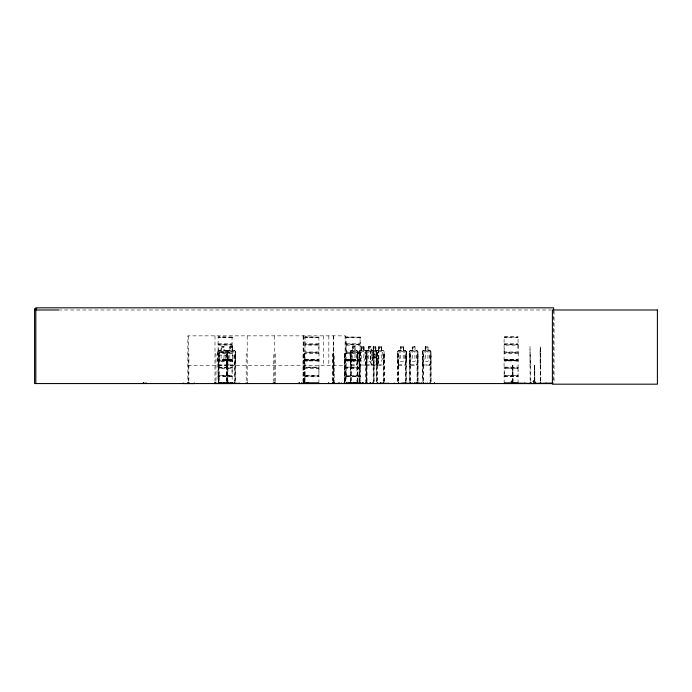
<?xml version="1.0" encoding="UTF-8"?>
<svg xmlns="http://www.w3.org/2000/svg" width="692" height="692" viewBox="0 0 692 692"><rect width="100%" height="100%" fill="white"/><g stroke="black" fill="none" stroke-linecap="round" stroke-linejoin="round"><path stroke-width="0.52" stroke-dasharray="3.46 2.59" d="M218.214 371.907L218.118 375.747L232.192 375.782L232.062 383.074M218.214 348.56L218.075 352.479L232.201 352.479L232.235 367.807L218.101 368.023L218.118 352.903L232.157 352.903M232.062 371.907L232.157 368.058M232.062 348.56L232.097 343.941M305.008 383.074L304.869 376.18L319.038 375.998L304.887 375.782L304.956 368.17M318.865 371.907L319.012 367.703M318.865 348.56L319.003 344.287L304.887 344.253L304.921 336.926L318.891 337.212M346.216 371.907L346.121 375.747L360.229 375.998M346.216 348.56L346.078 352.479L360.212 352.479L360.108 368.248M360.082 368.412L360.186 375.782M504.208 371.907L504.131 375.67M504.208 348.56L504.07 352.479L518.204 352.479L518.066 371.907M511.699 381.448C511.959 380.773 513.04 381.422 512.322 381.102M512.789 382.434L512.763 369.009L512.954 371.146M512.945 382.434L512.772 365.099L512.91 381.378M518.066 348.56L518.066 336.909M533.333 381.327L533.593 380.929L533.843 381.43M534.146 381.37C534.726 380.911 532.52 381.335 534.06 381.231M534.674 365.142L534.682 382.434L534.674 365.099L534.838 382.434L534.795 371.146M511.431 381.327L511.699 380.929M511.673 381.309L512.262 381.43M534.414 380.981L533.982 381.422M333.527 366.95L333.527 367.391L333.708 357.47L333.466 359.174M333.527 359.174L333.587 357.47L333.466 366.95M510.93 381.197L512.478 381.093M532.831 381.197L534.466 381.448M540.089 351.666L540.314 365.091M540.167 350.481L540.331 351.7M540.106 351.7L540.288 346.709L540.132 365.091M333.518 358.828L333.708 372.201L333.483 368.568M512.928 365.142L512.763 366.336M534.829 365.099L534.657 366.336M232.157 337.194L218.153 336.909L218.041 344.469L218.196 351.968L232.079 351.968L232.079 345.152L218.196 345.152M232.062 353.344L218.214 353.344M232.088 376.604L218.196 376.682L218.214 383.074M305.008 375.393L304.999 368.499L318.882 368.499L318.908 375.548M318.986 352.877L304.887 352.877L304.869 367.625L318.977 367.599L319.003 352.479L304.887 352.444L304.913 344.72L319.003 344.651M318.865 383.074L318.986 376.171M360.099 337.212L346.164 336.909L346.182 343.985M360.169 352.903L346.095 352.877L346.208 367.288M360.074 383.074L360.238 376.111M504.226 336.926L518.187 336.952L504.157 336.909L504.044 344.391L504.191 351.968L518.074 351.968L518.074 345.152L504.191 345.152M518.204 352.842L504.087 352.877L504.07 367.625L518.178 367.599M518.066 353.344L504.208 353.344M518.066 383.074L518.066 368.455L504.191 368.499L504.191 375.306L518.083 375.393M304.913 344.218L304.956 344.832M318.986 368.023L304.869 367.625M512.071 381.093L511.769 381.422M512.772 365.142L512.789 366.336M232.227 360.108L218.049 360.108L232.201 359.996M356.752 365.091L357.522 361.44L357.608 351.666L356.821 350.36L355.048 350.36M357.608 361.458L356.847 365.091L350.965 365.091L350.117 361.458L350.117 351.648L351.078 350.36M365.592 365.091L366.362 361.44L365.687 365.091L359.805 365.091L358.958 361.458L358.958 351.648L359.918 350.36M372.901 364.969L373.689 361.44L373.689 351.718L372.901 350.481M372.962 365.091L373.862 361.458M383.221 365.091L384.025 361.44L384.121 351.666L383.195 350.36M512.357 381.093L511.829 380.972M377.547 364.969L378.334 361.44L378.334 351.718M377.607 365.091L378.42 361.44L378.507 351.666L377.668 350.36M377.694 365.091L378.429 361.458M346.121 344.218L346.208 351.968L360.091 351.968L360.195 344.253L346.156 344.106M346.069 352.513L346.13 352.946M504.087 352.479L504.113 352.946M504.061 367.66L504.208 368.455M227.08 351.718L227.106 361.44L226.172 364.969L219.018 364.969L217.876 361.458L217.876 351.648L219.035 350.36M226.232 365.091L227.21 361.458M234.406 364.969L235.436 361.44L235.358 351.7L234.45 350.36M405.183 365.091L406.23 361.458L406.23 351.648L405.149 350.36M412.233 350.36L410.218 350.36L409.309 351.666L409.387 361.458L410.192 365.091L416.956 365.091L417.838 361.44M416.956 365.091L417.933 361.458L417.933 351.648L416.852 350.36M429.844 364.969L430.969 361.458L429.914 365.091M518.1 368.213L504.113 368.058M218.058 344.322L232.192 344.253M218.101 375.747L218.214 376.682M360.151 368.092L346.052 367.772L360.186 367.599M218.066 359.996L218.188 360.549M319.012 360.471L318.891 359.918L304.852 360.03L318.951 360.264M360.195 360.463L360.099 359.918L346.052 360.065L360.099 360.549M518.213 360.143L504.183 359.918L518.23 360.394L504.165 360.515M346.095 375.782L346.216 383.074M360.195 344.685L346.121 344.72M232.157 344.72L218.118 344.72M504.105 344.218L518.187 344.253M518.161 344.72L504.113 344.72M230.306 337.618L231.526 337.618M230.306 360.956L231.526 360.956M317.1 337.618L318.32 337.618M317.1 360.956L318.32 360.956M358.318 337.618L359.529 337.618M358.318 360.956L359.529 360.956M516.301 337.618L517.521 337.618M516.301 360.956L517.521 360.956M218.862 337.618L221.016 337.618M218.862 360.956L221.016 360.956M305.656 337.618L307.81 337.618M305.656 360.956L307.81 360.956M346.865 337.618L349.019 337.618M346.865 360.956L349.019 360.956M504.857 337.618L507.011 337.618M504.857 360.956L507.011 360.956M351.112 350.481L350.29 351.7L350.29 381.439M359.952 350.481L359.131 351.7L359.131 381.439M227.002 351.718L227.884 350.36M397.632 381.439L397.606 351.666L398.514 350.36L400.53 350.36M397.701 351.718L398.592 350.36M398.635 350.481L397.779 351.718L397.779 361.44L398.635 364.969M409.404 351.718L410.295 350.36M429.992 365.091L423.227 365.091L422.345 361.458L422.345 351.666L423.253 350.36L425.269 350.36M422.44 351.718L423.331 350.36M423.374 350.481L422.518 351.718L422.613 381.439M366.89 350.36L365.878 351.648L365.878 361.458L366.864 365.091M366.924 350.481L365.964 351.7L366.094 383.558M377.149 350.36L376.137 351.648L376.223 361.458L377.123 365.091M377.183 350.481L376.31 351.7L376.31 381.439M371.5 350.36L370.48 351.648L370.48 361.458L371.474 365.091M371.535 350.481L370.652 351.7L370.652 361.44L371.535 364.969M232.114 337.177L218.153 336.909L218.222 337.627M304.887 336.952L318.891 337.177M217.98 351.7L219.079 350.481L226.232 350.481L227.166 351.718M534.155 381.413L533.644 381.422M232.054 360.264L218.214 360.186M318.848 336.926L318.986 344.253M504.183 360.549L518.066 360.247M305.008 360.186L318.891 360.272M346.216 360.186L360.099 360.203M232.054 337.627L232.062 336.909L232.088 343.863M318.848 337.627L305.025 337.627M318.848 360.964L305.042 360.956M360.056 337.627L346.234 337.627M360.056 360.964L346.251 360.956M518.048 337.627L504.226 337.627M518.048 360.964L504.234 360.956M355.057 346.83L352.661 346.83L352.756 350.481L351.432 351.7L351.432 358.517L352.661 361.44L354.97 361.44L356.198 358.517L356.198 351.7L354.97 350.481L354.97 346.83M368.602 350.481L367.279 351.7L367.279 358.517L368.602 361.44L371.059 361.44L372.374 358.517L372.374 351.7L371.059 350.481L371.146 346.709L368.507 346.709L368.507 350.36M232.036 337.618L218.24 337.618M232.581 346.83L229.848 346.83L229.926 350.481L228.421 351.7L228.421 358.517L229.848 361.44L232.512 361.44L233.931 358.517L233.931 351.7L232.512 350.481M403.289 346.83L400.556 346.83L400.625 350.481L399.128 351.7L399.128 358.517L400.556 361.44L403.211 361.44L404.638 358.517L404.638 351.7L403.211 350.481M412.25 350.481L410.832 351.7L410.832 358.517L412.25 361.44L414.915 361.44L416.342 358.517L416.342 351.7L414.915 350.481L414.992 346.83L412.25 346.83L412.328 350.481L412.155 346.709L415.088 346.709L415.01 350.36L416.93 350.36M425.286 350.481L423.867 351.7L423.867 358.517L425.286 361.44L427.95 361.44L429.369 358.517L429.369 351.7L427.95 350.481L427.95 346.83M221.094 350.481L219.537 351.7L219.537 358.517L221.094 361.44L223.992 361.44L225.549 358.517L225.549 351.7L223.992 350.481L224.096 346.709L220.99 346.709L221.094 350.481L221.155 346.83L224.061 346.83M232.157 360.532L218.136 360.506M318.891 360.515L304.982 360.532M58.379 309.99L551.325 309.99M346.19 337.177L360.099 337.177M218.196 343.786L232.079 343.786M318.882 343.786L304.999 343.786L305.025 336.926M346.208 343.786L360.091 343.786L360.074 336.909L360.169 344.218M504.191 343.786L518.074 343.786M346.208 345.152L360.091 345.152L360.195 352.444M229.753 346.709L232.676 346.709L232.676 350.36M333.717 346.709L333.847 381.439M352.583 346.709L355.143 346.709M361.509 346.83L363.897 346.83M368.602 346.83L371.137 346.83M373.213 346.83L375.773 346.83M378.853 346.83L381.396 346.83M425.286 346.83L428.028 346.83M218.975 350.36L221.051 350.36M226.284 350.36L224.096 350.36L224.165 346.709M229.831 350.36L227.815 350.36L226.907 351.666L226.933 381.439M232.607 350.36L234.527 350.36L235.531 351.648L235.531 361.458L234.476 365.091L227.789 365.091L226.985 361.458M350.982 350.36L352.669 350.36M359.831 350.36L361.518 350.36M363.888 350.36L365.661 350.36M366.812 350.36L368.594 350.36M373.213 350.36L371.146 350.36L371.232 346.709M375.773 350.36L378.853 350.36M381.396 350.36L383.281 350.36M403.306 350.36L405.227 350.36M428.045 350.36L429.966 350.36M227.858 350.481L234.484 350.481M351.017 350.481L356.787 350.481M359.866 350.481L365.627 350.481M366.846 350.481L383.238 350.481L384.025 351.718M398.557 350.481L405.192 350.481L406.135 351.7M410.261 350.481L416.887 350.481M423.296 350.481L429.922 350.481M217.876 351.648L218.058 381.439M235.453 351.648L235.436 381.439M350.117 351.648L350.204 361.458L351.052 365.091M366.492 381.439L366.449 351.666L366.319 381.439M406.23 351.648L406.135 381.439M409.309 351.666L409.335 381.439M417.856 351.648L417.838 381.439M422.345 351.666L422.371 381.439M318.882 351.968L304.999 351.968L305.008 345.152L318.882 345.152L318.986 352.444M318.882 353.344L304.999 353.344L304.999 367.123L318.882 367.123M346.216 353.344L360.091 353.301L360.091 381.439M333.518 353.82L333.622 358.811L333.501 357.591M187.843 353.88L188.933 353.88L188.847 381.422M214.987 353.88L215.999 353.88L215.99 381.422M218.058 353.88L219.122 353.88L219.122 381.439M247.2 353.88L246.188 353.88L246.196 381.422M344.408 353.88L344.408 381.422L344.331 353.88L345.386 353.88L345.386 381.422L345.317 335.854L187.843 335.854L187.843 381.422M350.29 353.88L351.251 353.88L351.251 381.439M359.131 353.88L360.091 353.88M376.31 353.88L377.296 353.88L377.296 381.439M397.632 353.88L398.661 353.88L398.661 383.558M409.335 353.88L410.356 353.88L410.356 383.558M422.371 353.88L423.392 353.88L423.392 383.558M530.133 353.88L530.522 383.558M540.175 353.88L540.625 353.88L540.625 381.439M217.859 355.108L227.21 355.108M232.054 359.753L218.222 359.728L232.062 359.736L232.062 360.956L218.24 360.956M346.19 360.532L360.099 360.532M358.958 361.458L359.892 365.091M365.878 361.458L366.924 364.969M384.034 361.458L383.307 365.091L366.786 365.091M397.684 361.458L398.566 365.091M409.309 361.458L410.261 365.091M422.345 361.458L423.296 365.091M227.858 364.969L234.484 364.969M351.017 364.969L356.787 364.969M359.866 364.969L365.627 364.969M366.846 364.969L383.238 364.969L383.948 361.44L383.948 351.718M398.557 364.969L405.192 364.969L406.066 361.44L406.066 351.7M410.261 364.969L416.887 364.969M423.296 364.969L429.922 364.969M218.931 365.091L226.31 365.091M398.488 365.091L405.252 365.091M530.133 365.091L530.011 346.709L530.133 381.439M187.843 365.523L345.317 365.523M218.196 367.123L232.079 367.123M346.208 367.123L360.091 367.167M504.191 367.123L518.074 367.123M218.101 367.599L232.175 367.599M232.079 375.306L218.214 375.349L218.214 368.455L232.079 368.499L232.157 375.747M360.091 368.499L346.138 368.092M534.657 369.009L534.855 371.146M512.746 371.146L512.945 372.901M304.999 375.306L318.882 375.306M360.091 375.306L346.208 375.306L346.216 368.412M518.161 375.747L504.096 375.782L504.208 383.074M232.175 376.206L218.066 376.102M346.112 376.206L360.186 376.206M504.087 376.171L518.178 376.206M304.99 376.647L318.882 376.682M346.208 376.682L360.091 376.682M504.191 376.682L518.074 376.682M510.93 381.309L512.686 381.231M532.831 381.309L534.579 381.231M533.342 381.941L535.418 381.941L535.418 383.23M429.888 350.36L430.969 351.648L430.874 381.439M429.844 350.481L430.796 351.7L430.796 361.44M416.809 350.481L417.838 351.7M226.215 350.36L227.27 351.666L227.175 381.439M377.581 350.36L378.42 351.718M372.936 350.36L373.862 351.666L373.905 381.439M365.575 350.36L366.449 351.666M365.532 350.481L366.362 351.718M356.735 350.36L357.522 351.718M356.691 350.481L357.435 351.718L357.435 361.44M518.187 352.444L518.066 351.968M217.859 361.458L219.009 365.091M376.31 361.44L377.183 364.969M409.482 361.44L410.339 364.969M227.08 361.44L227.928 364.969M350.29 361.44L351.112 364.969M512.755 372.901L512.763 381.378M554.05 311.054L554.05 383.558M553.626 309.99L553.626 383.558M540.564 353.88L540.564 383.558M540.253 346.709L540.244 381.439M535.383 381.941L535.383 383.23M533.532 380.808L533.532 382.252M431.116 381.439L431.116 353.88L430.087 353.88L430.087 381.439M430.329 353.88L430.329 381.439M428.028 350.481L428.045 346.709L425.191 346.709L425.191 350.36M425.269 346.709L425.364 350.481M423.149 353.88L423.149 381.439M418.08 381.439L418.08 353.88L417.051 353.88L417.051 381.439M417.293 353.88L417.293 381.439M410.122 353.88L410.122 381.439M409.577 353.88L409.577 381.439M406.377 381.439L406.377 353.88L405.356 353.88L405.356 381.439M405.599 353.88L405.599 381.439M403.384 350.36L403.384 346.709L400.46 346.709L400.556 350.481M403.306 346.709L403.289 350.481M398.419 353.88L398.419 381.439M397.874 353.88L397.874 381.439M384.432 381.439L384.432 353.88L383.437 353.88L383.437 381.439M384.164 353.88L384.164 381.439M383.705 353.88L383.705 383.558M381.482 350.36L381.482 346.709L378.766 346.709L378.766 350.36M381.396 346.709L381.309 350.481L382.633 351.7L382.633 358.517L381.309 361.44L378.853 361.44L377.538 358.517L377.538 351.7L378.853 350.481L378.853 346.709M377.028 353.88L377.028 381.439M376.578 353.88L376.578 381.439M375.86 350.36L375.86 346.709L373.126 346.709L373.126 350.36M375.773 346.709L375.773 350.481L377.097 351.7L377.097 358.517L375.773 361.44L373.299 361.44L371.976 358.517L371.976 351.7L373.299 350.481L373.213 346.709M374.173 381.439L374.173 353.88L373.187 353.88L373.187 381.439M373.455 353.88L373.455 383.558M368.594 346.709L368.68 350.481M367.045 381.439L367.045 353.88L365.808 353.88L365.808 381.439M366.777 353.88L366.777 381.439M363.983 350.36L363.983 346.709L361.423 346.709L361.509 350.481L360.272 351.7L360.272 358.517L361.509 361.44L363.81 361.44L365.039 358.517L365.039 351.7L363.81 350.481L363.81 346.83M363.888 346.709L363.897 350.481M361.596 346.83L361.596 350.481M359.805 353.88L359.805 381.439M359.416 353.88L359.416 381.439M357.937 381.439L357.937 353.88L356.968 353.88L356.968 381.439M357.652 353.88L357.652 381.439M357.254 353.88L357.254 383.558M355.048 346.709L355.057 350.481M352.669 346.709L352.661 350.481M350.965 353.88L350.965 381.439M350.576 353.88L350.576 381.439M345.109 335.854L345.109 381.422M345.048 353.88L345.048 381.422M344.677 353.88L344.677 381.422M344.607 353.88L344.607 381.422M334.227 383.558L334.227 353.88L332.688 353.88L332.688 381.422M333.7 335.854L333.752 381.422M333.423 335.854L333.423 381.422M333.259 353.88L333.259 381.422M332.921 353.88L332.921 381.422M328.83 335.854L328.83 365.523M323.726 335.854L323.726 365.523M304.999 376.682L304.999 381.378M304.575 381.422L304.575 353.88L303.079 353.88L303.079 381.422M304.238 353.88L304.238 381.422M304.125 353.88L304.065 381.422M303.745 335.854L303.849 381.422M303.356 335.854L303.416 381.422M303.139 335.854L303.139 381.422M275.347 381.422L275.347 353.88L273.34 353.88L273.34 381.422M274.343 335.854L274.343 381.422M247.2 335.854L247.2 381.422M235.678 381.439L235.678 353.88L234.649 353.88L234.649 381.439M234.891 353.88L234.891 381.439M232.607 346.709L232.581 350.481M229.831 346.709L229.848 350.481M227.953 383.558L227.953 353.88L226.457 353.88L226.457 381.439M227.711 353.88L227.711 381.439M227.512 353.88L227.512 381.439M227.305 353.88L227.305 381.439M226.656 353.88L226.656 383.558M218.914 353.88L218.914 381.439M218.265 353.88L218.265 381.439M214.987 335.854L214.987 381.422M188.544 335.854L188.544 381.422M333.7 365.627L333.682 368.551L333.622 365.627M372.201 351.692L373.879 355.887C370.272 360.722 373.256 362.444 374.415 356.665C375.497 362.452 378.628 360.722 374.978 355.861C378.403 351.311 375.574 349.503 374.458 355.039L373.066 351.726L372.201 351.692M305.025 359.728L318.865 359.736L305.042 359.736M346.234 359.728L360.074 359.736L346.251 359.736M504.226 359.728L518.066 359.736L504.234 359.736M223.473 347.445L221.613 347.445L221.613 348.656L223.473 348.656L223.473 347.445M232.036 347.445L230.324 347.445L230.324 348.656L232.036 348.656L232.036 347.445M354.555 347.445L353.076 347.445L353.076 348.656L354.555 348.656L354.555 347.445M363.395 347.445L361.916 347.445L361.916 348.656L363.395 348.656L363.395 347.445M370.618 347.445L369.035 347.445L369.035 348.656L370.618 348.656L370.618 347.445M375.332 347.445L373.741 347.445L373.741 348.656L375.332 348.656L375.332 347.445M380.877 347.445L379.294 347.445L379.294 348.656L380.877 348.656L380.877 347.445M402.735 347.445L401.031 347.445L401.031 348.656L402.735 348.656L402.735 347.445M414.439 347.445L412.726 347.445L412.726 348.656L414.439 348.656L414.439 347.445M427.474 347.445L425.762 347.445L425.762 348.656L427.474 348.656L427.474 347.445M223.992 351.7L221.094 351.7L221.094 358.517L223.992 358.517L223.992 351.7M232.512 351.7L229.848 351.7L229.848 358.517L232.512 358.517L232.512 351.7M354.97 351.7L352.661 351.7L352.661 358.517L354.97 358.517L354.97 351.7M363.81 351.7L361.509 351.7L361.509 358.517L363.81 358.517L363.81 351.7M371.059 351.7L368.602 351.7L368.602 358.517L371.059 358.517L371.059 351.7M375.773 351.7L373.299 351.7L373.299 358.517L375.773 358.517L375.773 351.7M381.309 351.7L378.853 351.7L378.853 358.517L381.309 358.517L381.309 351.7M403.211 351.7L400.556 351.7L400.556 358.517L403.211 358.517L403.211 351.7M414.915 351.7L412.25 351.7L412.25 358.517L414.915 358.517L414.915 351.7M427.95 351.7L425.286 351.7L425.286 358.517L427.95 358.517L427.95 351.7M533.368 382.252L533.368 380.808L533.35 382.252"/><path stroke-width="1.04" d="M534.795 383.532L534.804 382.944M545.927 383.532L545.927 382.944M511.423 383.23L531.586 383.541L531.525 382.97M533.324 383.541L552.424 383.23M298.71 383.532L318.882 383.515M298.97 383.463L299.013 382.944M307.084 383.463L307.161 382.944M405.4 383.558L405.503 382.788M412.847 383.558L412.847 382.944L412.726 383.48M215.039 383.463L214.987 382.633M187.593 383.463L187.619 382.996M214.217 383.532L232.079 383.515M273.574 383.532L274.041 383.48M274.093 383.463L274.118 382.996M346.147 383.48L346.199 382.996L346.251 383.558M354.347 383.48L354.399 382.996L354.451 383.558M363.188 383.48L363.248 382.996M299.117 383.48L299.221 382.944M306.937 383.48L306.988 382.996M372.391 383.48L372.443 382.996L372.504 383.558M380.098 383.48L341.441 383.463M393.739 383.48L401.023 383.48M418.798 383.48L418.859 382.996L418.92 383.558M425.762 383.48L414.629 382.996M220.878 383.48L220.947 382.996M36.763 308.597L34.6 308.597L34.6 383.558L552.545 383.558M34.6 309.99L58.336 309.99M218.214 383.074L232.062 383.074M305.008 383.074L318.865 383.074M346.216 383.074L360.074 383.074M504.208 383.074L518.066 383.074M218.188 383.273L232.097 383.256M304.982 383.273L318.891 383.256M346.19 383.256L360.099 383.256M504.183 383.256L531.586 383.377M533.324 383.377L552.424 383.377M232.227 382.996L239.605 383.532M247.347 382.944L247.848 383.48M274.646 383.48L274.992 383.48M339.599 383.403L328.475 383.48L328.475 382.944M380.583 382.996L388.644 383.48M402.934 382.996L412.787 383.403M504.191 383.515L552.432 383.524M274.464 383.558L274.421 382.944M230.583 383.48L230.514 382.996M435.008 383.48L427.725 383.48M434.688 383.48L434.628 382.996M410.313 383.558L410.209 382.788M370.678 383.48L370.817 382.944M370.384 383.48L370.324 382.996M349.252 383.463L349.287 382.944M362.037 383.463L362.193 382.996L362.245 383.558M534.873 383.48L534.873 382.944M553.626 309.99L553.626 307.819L35.82 307.819L35.82 383.558M540.625 382.788L540.625 383.558M540.564 382.788L540.564 383.558M540.175 382.788L540.236 383.558M535.893 382.944L535.893 383.558M530.522 382.788L530.522 383.558M530.133 382.788L530.133 383.558M524.761 382.944L524.761 383.558M434.567 382.944L434.567 383.558M430.242 382.788L430.242 383.558M430 382.788L430 383.558M427.604 382.944L427.604 383.558M425.883 382.944L425.883 383.558M423.487 382.788L423.487 383.558M423.245 382.788L423.245 383.558M421.532 382.944L421.532 383.558M417.207 382.788L417.207 383.558M416.965 382.788L416.965 383.558M414.569 382.944L414.569 383.558M410.451 382.788L410.451 383.558M409.828 382.944L409.828 383.558M405.884 382.944L405.884 383.558M405.261 382.788L405.261 383.558M402.874 382.944L402.874 383.558M401.144 382.944L401.144 383.558M398.748 382.788L398.748 383.558M398.505 382.788L398.505 383.558M394.18 382.944L394.18 383.558M388.238 382.944L388.238 383.558M383.627 382.788L383.627 383.558M383.359 382.788L383.359 383.558M380.522 382.944L380.522 383.558M380.211 382.944L380.211 383.558M377.979 382.944L377.979 383.558M377.382 382.788L377.382 383.558M377.114 382.788L377.114 383.558M373.369 382.788L373.369 383.558M373.1 382.788L373.1 383.558M370.272 382.944L370.272 383.558M369.96 382.944L369.96 383.558M367.123 382.788L367.123 383.558M366.855 382.788L366.855 383.558M366.016 382.788L366.016 383.558M365.731 382.788L365.731 383.558M363.3 382.944L363.3 383.558M362.608 382.944L362.608 383.558M361.977 382.944L361.977 383.558M360.169 382.788L360.169 383.558M359.883 382.788L359.883 383.558M357.176 382.788L357.176 383.558M356.89 382.788L356.89 383.558M355.091 382.944L355.091 383.558M353.768 382.944L353.768 383.558M351.328 382.788L351.328 383.558M351.043 382.788L351.043 383.558M349.175 382.944L349.175 383.558M344.599 382.788L344.521 383.558M344.253 382.788L344.322 383.558M341.372 382.944L341.355 383.558M339.599 382.944L339.599 383.558M338.483 382.944L338.483 383.558M334.227 382.788L334.227 383.558M333.847 382.788L333.847 383.558M333.778 382.944L333.778 383.558M333.198 382.788L333.198 383.558M332.861 382.788L332.861 383.558M332.575 382.788L332.575 383.558M328.804 382.944L328.804 383.558M308.693 382.944L308.693 383.558M304.636 382.788L304.636 383.558M304.298 382.788L304.298 383.558M304.151 382.788L304.203 383.558M303.875 382.788L303.926 383.558M303.805 382.633L303.805 383.558M303.027 382.633L303.027 383.558M301.643 382.633L301.643 383.558M299.238 382.944L299.238 383.558M275.459 382.788L275.468 383.558M274.499 382.944L274.499 383.558M274.266 382.944L274.196 383.558M273.219 382.788L273.228 383.558M247.278 382.944L247.278 383.558M246.075 382.788L246.075 383.558M239.129 382.944L239.129 383.558M234.804 382.788L234.804 383.558M234.562 382.788L234.562 383.558M232.166 382.944L232.166 383.558M230.436 382.944L230.453 383.558M228.049 382.788L228.049 383.558M227.806 382.788L227.806 383.558M226.561 382.788L226.561 383.558M226.353 382.788L226.353 383.558M224.563 382.944L224.563 383.558M223.481 382.944L223.481 383.558M221.007 382.944L221.007 383.558M219.217 382.788L219.217 383.558M219.009 382.788L219.009 383.558M216.112 382.788L216.112 383.558M215.541 382.633L215.541 383.558M215.117 382.944L215.117 383.558M214.84 382.944L214.84 383.558M194.305 382.944L194.305 383.558L183.172 383.532L183.172 382.944M188.968 382.788L188.968 383.558M188.942 382.788L188.925 383.558M188.553 382.788L188.535 383.558M187.696 382.944L187.766 383.558M146.047 382.633L146.047 383.558M143.884 382.633L143.884 383.558M143.322 382.633L143.322 383.558M657.4 309.99L552.406 309.99L552.406 384.181L657.4 384.181L657.4 309.99"/></g></svg>
